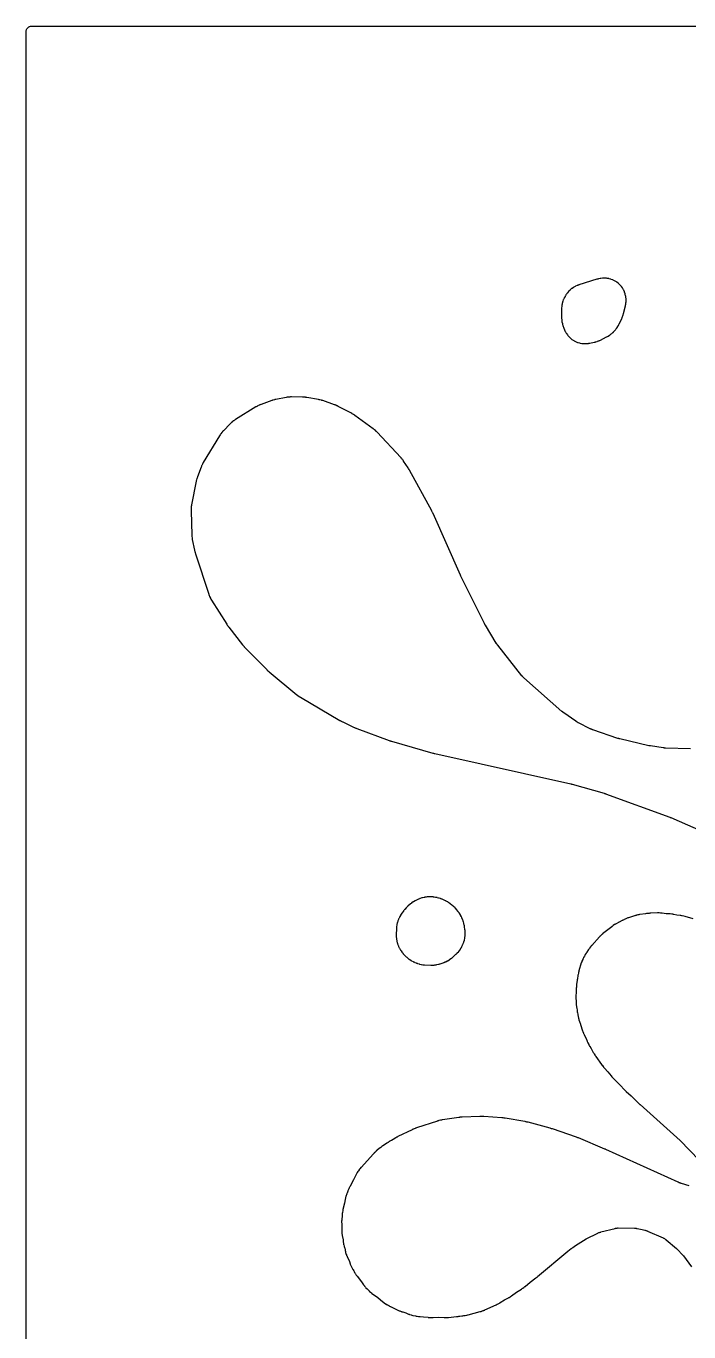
# Model space of a CAD drawing. Header units: millimetres. Extents: x 0 to 300, y 0 to 300.
# Drawn here: x -0.1 to 75, y 152.1 to 300.1 of the extents above; entities that cross this region are included whole.
import ezdxf

# ---------------------------------------------------------------- set-up
doc = ezdxf.new("R2010")
doc.units = ezdxf.units.MM
doc.layers.add('CUT', color=7, linetype='CONTINUOUS')

msp = doc.modelspace()

# ---------------------------------------------------------------- linework, layer by layer
at = {"layer": 'CUT'}
for points in [[(-0.0625, 1.4375), (-0.0625, 298.5625), (-0.0625, 299.4478), (-0.0589, 299.5212), (-0.0503, 299.5794), (-0.036, 299.6365), (-0.0162, 299.6918), (0.009, 299.745), (0.0392, 299.7954), (0.0743, 299.8427), (0.1137, 299.8863), (0.1573, 299.9257), (0.2046, 299.9608), (0.255, 299.991), (0.3082, 300.0162), (0.3635, 300.036), (0.4206, 300.0503), (0.4788, 300.0589), (0.5522, 300.0625), (1.4375, 300.0625), (2.5582, 300.0625), (140.0684, 300.0625), (193.3882, 300.0625)], [(75.1723, 218.1796), (72.3269, 218.2529), (72.313, 218.2534), (72.2807, 218.2547), (72.2669, 218.2554), (72.2502, 218.2564), (72.2365, 218.2572), (72.2044, 218.2595), (72.1907, 218.2606), (72.1797, 218.2616), (72.1659, 218.2629), (72.1339, 218.2662), (72.1202, 218.2677), (72.1035, 218.2697), (72.0898, 218.2714), (72.0579, 218.2757), (72.0442, 218.2776), (70.623, 218.4902), (70.614, 218.4916), (70.5933, 218.4949), (70.5844, 218.4964), (70.5735, 218.4983), (70.5646, 218.4998), (70.5439, 218.5036), (70.5351, 218.5052), (70.5279, 218.5066), (70.5191, 218.5083), (70.4985, 218.5124), (70.4896, 218.5143), (70.4789, 218.5165), (70.4701, 218.5185), (70.4495, 218.523), (70.4407, 218.525), (67.1633, 219.2877), (67.1526, 219.2902), (67.1275, 219.2964), (67.1168, 219.2991), (67.1037, 219.3025), (67.093, 219.3053), (67.0681, 219.3121), (67.0575, 219.3151), (67.0489, 219.3175), (67.0383, 219.3206), (67.0136, 219.328), (67.003, 219.3312), (66.9901, 219.3352), (66.9795, 219.3386), (66.955, 219.3466), (66.9445, 219.3501), (64.1056, 220.3128), (64.0903, 220.3181), (64.0548, 220.3309), (64.0396, 220.3365), (64.0211, 220.3435), (64.006, 220.3494), (63.971, 220.3635), (63.956, 220.3696), (63.9441, 220.3746), (63.9292, 220.3811), (63.8947, 220.3964), (63.8799, 220.403), (63.8621, 220.4114), (63.8474, 220.4183), (63.8135, 220.4348), (63.799, 220.442), (62.4588, 221.1242), (62.4449, 221.1315), (62.4124, 221.1487), (62.3986, 221.1562), (62.3818, 221.1655), (62.3681, 221.1733), (62.3363, 221.1916), (62.3227, 221.1996), (62.3119, 221.2061), (62.2985, 221.2143), (62.2674, 221.2338), (62.2541, 221.2422), (62.238, 221.2527), (62.2249, 221.2614), (62.1944, 221.2819), (62.1815, 221.2908), (60.8033, 222.2556), (60.7931, 222.2629), (60.7694, 222.28), (60.7593, 222.2873), (60.747, 222.2964), (60.737, 222.304), (60.7139, 222.3217), (60.704, 222.3294), (60.6961, 222.3356), (60.6863, 222.3434), (60.6636, 222.3617), (60.6539, 222.3697), (60.6422, 222.3795), (60.6326, 222.3875), (60.6104, 222.4065), (60.601, 222.4147), (56.2867, 226.214), (56.2791, 226.2207), (56.2723, 226.2268), (56.2437, 226.2538), (56.1933, 226.3033), (56.1724, 226.3246), (56.1532, 226.3456), (56.109, 226.3955), (56.0835, 226.4255), (56.0753, 226.4357), (56.0682, 226.4446), (53.3264, 229.9182), (53.3181, 229.9289), (53.2989, 229.954), (53.2907, 229.9648), (53.2809, 229.9781), (53.2729, 229.9891), (53.2544, 230.0147), (53.2466, 230.0258), (53.2404, 230.0347), (53.2327, 230.0459), (53.215, 230.0722), (53.2075, 230.0835), (53.1985, 230.0973), (53.1912, 230.1087), (53.1743, 230.1355), (53.1672, 230.147), (51.9272, 232.1799), (51.9221, 232.1884), (51.9103, 232.2082), (51.9053, 232.2168), (51.8992, 232.2272), (51.8943, 232.2358), (51.8829, 232.2559), (51.8781, 232.2645), (51.8742, 232.2715), (51.8695, 232.2802), (51.8586, 232.3005), (51.8539, 232.3093), (51.8483, 232.32), (51.8438, 232.3288), (51.8333, 232.3494), (51.8289, 232.3582), (49.1589, 237.7506), (49.1532, 237.7623), (49.1473, 237.7744), (49.1454, 237.7785), (49.1407, 237.7883), (49.1389, 237.7921), (49.1349, 237.8006), (49.1304, 237.8103), (49.1286, 237.814), (49.125, 237.822), (49.1198, 237.8336), (49.1175, 237.8386), (46.0059, 244.8453), (46.0008, 244.8565), (45.9667, 244.9291), (45.9614, 244.9402), (45.9167, 245.0306), (45.9112, 245.0416), (45.8741, 245.1127), (45.8683, 245.1236), (43.3475, 249.7355), (43.341, 249.7471), (43.298, 249.8219), (43.2912, 249.8333), (43.2351, 249.926), (43.2281, 249.9373), (43.1817, 250.0101), (43.1745, 250.0213), (42.6658, 250.783), (42.6589, 250.7931), (42.6133, 250.8584), (42.6062, 250.8684), (42.578, 250.9071), (42.5632, 250.9266), (42.4643, 251.0513), (42.4487, 251.0702), (42.4174, 251.1065), (42.4093, 251.1157), (42.3561, 251.1749), (42.3478, 251.184), (39.6667, 254.0497), (39.6568, 254.0601), (39.5914, 254.1267), (39.5813, 254.1368), (39.5411, 254.1758), (39.52, 254.1953), (39.3802, 254.3187), (39.3582, 254.3372), (39.3145, 254.3722), (39.3032, 254.381), (39.229, 254.4376), (39.2175, 254.4461), (37.1387, 255.9533), (37.1211, 255.9655), (37.0054, 256.0433), (36.9874, 256.0549), (36.8389, 256.1472), (36.8204, 256.1582), (36.6995, 256.2274), (36.6807, 256.2378), (35.2818, 256.9737), (35.2724, 256.9785), (35.2064, 257.0118), (35.1965, 257.0167), (35.1527, 257.0377), (35.1315, 257.0474), (34.9978, 257.1054), (34.977, 257.114), (34.9407, 257.1281), (34.9308, 257.1319), (34.8622, 257.1573), (34.851, 257.1613), (33.5205, 257.6236), (33.509, 257.6274), (33.434, 257.6518), (33.4224, 257.6554), (33.377, 257.6692), (33.3536, 257.6757), (33.2009, 257.7153), (33.1773, 257.7209), (33.131, 257.7309), (33.1191, 257.7334), (33.0416, 257.7485), (33.0297, 257.7507), (31.7177, 257.9793), (31.7058, 257.9812), (31.6282, 257.9931), (31.6163, 257.9948), (31.5695, 258.0011), (31.5456, 258.0038), (31.3894, 258.0182), (31.3653, 258.0199), (31.3182, 258.0223), (31.3062, 258.0229), (31.2278, 258.0253), (31.2157, 258.0256), (29.9979, 258.0397), (29.9826, 258.0397), (29.8833, 258.0383), (29.868, 258.0379), (29.8083, 258.0356), (29.7778, 258.0336), (29.58, 258.0157), (29.5496, 258.0121), (29.4905, 258.0037), (29.4754, 258.0014), (29.3774, 257.9849), (29.3624, 257.9822), (28.2094, 257.7577), (28.1986, 257.7555), (28.1232, 257.7393), (28.1119, 257.7368), (28.0627, 257.7253), (28.0391, 257.7193), (27.8927, 257.6787), (27.8703, 257.672), (27.8315, 257.6596), (27.8211, 257.6562), (27.7489, 257.6316), (27.7372, 257.6275), (26.5348, 257.1906), (26.5203, 257.1851), (26.4265, 257.1483), (26.4122, 257.1424), (26.3564, 257.1188), (26.3282, 257.106), (26.147, 257.018), (26.1195, 257.0038), (26.0664, 256.9746), (26.053, 256.9669), (25.966, 256.916), (25.9527, 256.908), (23.633, 255.4686), (23.618, 255.4589), (23.5215, 255.3951), (23.5068, 255.385), (23.4501, 255.345), (23.4217, 255.3236), (23.241, 255.1793), (23.2139, 255.1563), (23.1623, 255.1098), (23.1493, 255.0977), (23.0657, 255.0178), (23.053, 255.0053), (22.2719, 254.2126), (22.2597, 254.1999), (22.1819, 254.1162), (22.1701, 254.1031), (22.1249, 254.0515), (22.1025, 254.0244), (21.9624, 253.8441), (21.9416, 253.8157), (21.9028, 253.7592), (21.893, 253.7446), (21.8311, 253.6485), (21.8217, 253.6336), (19.9967, 250.6136), (19.9895, 250.6013), (19.9432, 250.5204), (19.9363, 250.5079), (19.9097, 250.4587), (19.8966, 250.4332), (19.816, 250.2654), (19.8042, 250.2393), (19.7824, 250.1878), (19.777, 250.1745), (19.7427, 250.0879), (19.7376, 250.0745), (19.3328, 248.9743), (19.3292, 248.964), (19.3041, 248.8918), (19.3005, 248.881), (19.2849, 248.8334), (19.2779, 248.8103), (19.237, 248.6655), (19.2311, 248.643), (19.2217, 248.6038), (19.2192, 248.5932), (19.2029, 248.5194), (19.2004, 248.5074), (18.6637, 245.828), (18.6605, 245.8112), (18.6418, 245.7017), (18.6392, 245.6848), (18.6299, 245.6188), (18.626, 245.5848), (18.6075, 245.3636), (18.6056, 245.3295), (18.6038, 245.2628), (18.6036, 245.2457), (18.6038, 245.1346), (18.6041, 245.1176), (18.6855, 242.4301), (18.686, 242.4169), (18.6905, 242.3311), (18.6913, 242.3179), (18.6952, 242.2664), (18.6977, 242.2401), (18.718, 242.0695), (18.7217, 242.0433), (18.7301, 241.9924), (18.7323, 241.9793), (18.7481, 241.8949), (18.7507, 241.8819), (19.0032, 240.6768), (19.0068, 240.6607), (19.0316, 240.5566), (19.0357, 240.5406), (19.0704, 240.4108), (19.0749, 240.395), (19.1054, 240.2924), (19.1103, 240.2766), (20.6126, 235.6874), (20.6185, 235.6701), (20.6589, 235.5584), (20.6654, 235.5413), (20.6917, 235.475), (20.7062, 235.4415), (20.8069, 235.2264), (20.8235, 235.1938), (20.8576, 235.1312), (20.8666, 235.1153), (20.9266, 235.0128), (20.9361, 234.9971), (22.6429, 232.2758), (22.6518, 232.2621), (22.7106, 232.1737), (22.7199, 232.1602), (22.7967, 232.0514), (22.8063, 232.0382), (22.8698, 231.9531), (22.8798, 231.9402), (24.4465, 229.9588), (24.4567, 229.9464), (24.5235, 229.8664), (24.5339, 229.8542), (24.6205, 229.756), (24.6312, 229.7442), (24.7022, 229.6678), (24.7133, 229.6562), (27.1835, 227.1392), (27.1943, 227.1285), (27.2654, 227.0597), (27.2764, 227.0493), (27.3677, 226.9652), (27.379, 226.9551), (27.4535, 226.89), (27.465, 226.8801), (30.5696, 224.3002), (30.579, 224.2926), (30.6406, 224.2434), (30.6502, 224.236), (30.6878, 224.2072), (30.7074, 224.1928), (30.8363, 224.1022), (30.8565, 224.0887), (30.8963, 224.063), (30.9066, 224.0566), (30.9737, 224.0152), (30.9841, 224.009), (35.4623, 221.3752), (35.4746, 221.3682), (35.5551, 221.3233), (35.5676, 221.3166), (35.67, 221.2627), (35.6826, 221.2563), (35.7651, 221.2153), (35.7779, 221.2091), (37.0873, 220.5973), (37.0984, 220.5923), (37.1709, 220.5602), (37.1821, 220.5553), (37.274, 220.5169), (37.2853, 220.5123), (37.3591, 220.4832), (37.3704, 220.4788), (41.0351, 219.1171), (41.045, 219.1135), (41.1148, 219.089), (41.1256, 219.0853), (41.213, 219.0564), (41.2237, 219.053), (41.2932, 219.0315), (41.3047, 219.028), (45.9711, 217.6835), (45.9796, 217.6811), (46.0383, 217.6651), (46.0474, 217.6627), (46.121, 217.6439), (46.1299, 217.6417), (46.1883, 217.6277), (46.1979, 217.6255), (61.6087, 214.2034), (61.6138, 214.2023), (61.6259, 214.1995), (61.631, 214.1983), (61.6435, 214.1954), (61.6498, 214.1939), (61.6644, 214.1904), (61.6707, 214.1888), (61.6758, 214.1876), (61.6821, 214.186), (61.697, 214.1821), (61.7025, 214.1807), (61.7142, 214.1776), (61.7311, 214.1729), (61.7385, 214.1708), (65.3823, 213.1377), (65.389, 213.1358), (65.4045, 213.1313), (65.4111, 213.1293), (65.4271, 213.1245), (65.4352, 213.122), (65.4539, 213.1162), (65.462, 213.1137), (65.4685, 213.1116), (65.4767, 213.1089), (65.4957, 213.1026), (65.5038, 213.0999), (65.5076, 213.0986), (65.5171, 213.0953), (65.5393, 213.0874), (65.5488, 213.084), (72.8002, 210.4217), (72.8053, 210.4198), (72.8174, 210.4153), (72.8225, 210.4133), (72.8349, 210.4086), (72.8412, 210.4062), (72.8558, 210.4005), (72.862, 210.3981), (72.8671, 210.3961), (72.8734, 210.3935), (72.8882, 210.3875), (72.8937, 210.3852), (72.9053, 210.3804), (72.922, 210.3732), (72.9294, 210.37), (77.2894, 208.4648)], [(75.4533, 198.922), (74.5586, 199.1685), (74.5378, 199.1738), (74.403, 199.2058), (74.3821, 199.2104), (74.2116, 199.2445), (74.1906, 199.2483), (74.0538, 199.2707), (74.0326, 199.2738), (74.0183, 199.2756), (74.0058, 199.2775), (73.9912, 199.2796), (73.6069, 199.3291), (73.2626, 199.4063), (73.2478, 199.4094), (73.1512, 199.4285), (73.1362, 199.4313), (73.0779, 199.4413), (73.0479, 199.4457), (72.8524, 199.4691), (72.8222, 199.472), (72.7632, 199.4761), (72.748, 199.4769), (72.6496, 199.4812), (72.6345, 199.4817), (72.3874, 199.4862), (71.9353, 199.5445), (71.9229, 199.546), (71.8426, 199.5546), (71.8302, 199.5558), (71.7818, 199.5601), (71.757, 199.5617), (71.5956, 199.569), (71.5707, 199.5696), (71.5221, 199.5698), (71.5097, 199.5697), (71.4289, 199.5684), (71.4165, 199.568), (70.6562, 199.5394), (70.6422, 199.5387), (70.5512, 199.5331), (70.5372, 199.5321), (70.4826, 199.5275), (70.4547, 199.5245), (70.3854, 199.5153), (70.2416, 199.5058), (70.2163, 199.5036), (70.167, 199.4982), (70.1543, 199.4967), (70.0724, 199.486), (70.0599, 199.4842), (69.4029, 199.3842), (69.3879, 199.3818), (69.2904, 199.3644), (69.2754, 199.3615), (69.2172, 199.3496), (69.1875, 199.3427), (69.0885, 199.3172), (69.0421, 199.3079), (69.0111, 199.3008), (68.951, 199.2853), (68.9356, 199.2812), (68.8362, 199.2528), (68.821, 199.2483), (68.2433, 199.0668), (68.2311, 199.0629), (68.1526, 199.0364), (68.1405, 199.0322), (68.0936, 199.0152), (68.0698, 199.006), (67.9165, 198.9431), (67.8931, 198.9329), (67.8478, 198.912), (67.8363, 198.9066), (67.7617, 198.8703), (67.7503, 198.8646), (67.6592, 198.8178), (67.6587, 198.8176), (67.5906, 198.7826), (67.5141, 198.7523), (67.5015, 198.7471), (67.4523, 198.7263), (67.4274, 198.7151), (67.2693, 198.6397), (67.2211, 198.6139), (67.0705, 198.5244), (67.0473, 198.5099), (67.0034, 198.481), (66.754, 198.3529), (66.7407, 198.3459), (66.6553, 198.2993), (66.6423, 198.292), (66.5916, 198.2627), (66.5661, 198.247), (66.4028, 198.1414), (66.3781, 198.1245), (66.3306, 198.0903), (66.3186, 198.0814), (66.2411, 198.0226), (66.2292, 198.0134), (65.2021, 197.1928), (65.1928, 197.1852), (65.1327, 197.1352), (65.1236, 197.1274), (65.088, 197.0966), (65.0702, 197.0805), (64.9563, 196.9735), (64.9391, 196.9567), (64.9062, 196.9232), (64.8978, 196.9145), (64.8442, 196.8577), (64.836, 196.8488), (63.968, 195.8912), (63.9646, 195.8874), (63.9553, 195.8769), (63.8956, 195.808), (63.8866, 195.7972), (63.8517, 195.755), (63.8344, 195.7329), (63.7251, 195.587), (63.7088, 195.5642), (63.6781, 195.5189), (63.6703, 195.5072), (63.6209, 195.4305), (63.6135, 195.4187), (63.4309, 195.1204), (63.3998, 195.0808), (63.3912, 195.0696), (63.3582, 195.0254), (63.3419, 195.0024), (63.2392, 194.8505), (63.2239, 194.8268), (63.1953, 194.7797), (63.1881, 194.7676), (63.1422, 194.6882), (63.1353, 194.6759), (63.0472, 194.5149), (63.0399, 194.5011), (62.9932, 194.4101), (62.9862, 194.396), (62.9596, 194.3407), (62.9467, 194.312), (62.868, 194.1235), (62.8567, 194.0942), (62.836, 194.0364), (62.8309, 194.0215), (62.799, 193.9244), (62.7943, 193.9094), (62.5221, 192.9995), (62.5181, 192.9855), (62.4932, 192.8944), (62.4896, 192.8804), (62.4886, 192.8765), (62.4782, 192.8389), (62.475, 192.8271), (62.4632, 192.781), (62.4576, 192.7573), (62.4246, 192.6026), (62.42, 192.5786), (62.412, 192.5317), (62.4101, 192.5197), (62.3983, 192.4414), (62.3966, 192.4294), (62.3594, 192.1424), (62.3502, 192.1063), (62.3468, 192.0923), (62.326, 192.0017), (62.323, 191.9877), (62.3118, 191.933), (62.3068, 191.9048), (62.2783, 191.7211), (62.2746, 191.6928), (62.2687, 191.6372), (62.2673, 191.6229), (62.2597, 191.5303), (62.2587, 191.516), (62.2429, 191.2444), (62.2291, 191.1383), (62.2267, 191.117), (62.2137, 190.9781), (62.2121, 190.9567), (62.2021, 190.7821), (62.2012, 190.7607), (62.1982, 190.6213), (62.1981, 190.5998), (62.1995, 190.5016), (62.1836, 190.229), (62.183, 190.217), (62.18, 190.1389), (62.1797, 190.1269), (62.1788, 190.0799), (62.1788, 190.0558), (62.1823, 189.8995), (62.1833, 189.8755), (62.1862, 189.8286), (62.187, 189.8166), (62.1935, 189.7387), (62.1946, 189.7267), (62.1989, 189.6843), (62.1995, 189.6765), (62.2008, 189.6616), (62.2129, 189.5439), (62.2159, 189.3304), (62.2163, 189.3176), (62.2192, 189.2342), (62.2198, 189.2214), (62.2227, 189.1713), (62.2247, 189.1457), (62.2412, 188.9798), (62.2443, 188.9544), (62.2515, 188.9047), (62.2534, 188.892), (62.267, 188.8097), (62.2692, 188.7971), (62.3144, 188.5561), (62.325, 188.4531), (62.3265, 188.4395), (62.3376, 188.3514), (62.3395, 188.3378), (62.3473, 188.285), (62.352, 188.2581), (62.3861, 188.0838), (62.392, 188.0571), (62.4046, 188.0052), (62.408, 187.9919), (62.431, 187.9061), (62.4347, 187.8929), (62.4455, 187.856), (62.4849, 187.6455), (62.4877, 187.6315), (62.5071, 187.5402), (62.5103, 187.5262), (62.5232, 187.4717), (62.5305, 187.4439), (62.5822, 187.2647), (62.5908, 187.2373), (62.6089, 187.1843), (62.6137, 187.1707), (62.6459, 187.0832), (62.651, 187.0698), (62.7452, 186.8316), (62.8908, 186.3341), (62.895, 186.3201), (62.896, 186.3171), (62.8978, 186.3113), (62.9261, 186.2224), (62.9306, 186.2088), (62.9489, 186.1558), (62.9589, 186.129), (63.0282, 185.9558), (63.0395, 185.9294), (63.0627, 185.8785), (63.0688, 185.8655), (63.1096, 185.7816), (63.116, 185.7687), (63.3283, 185.3571), (63.4555, 185.0354), (63.4612, 185.0215), (63.4994, 184.9316), (63.5054, 184.9178), (63.5297, 184.8644), (63.5428, 184.8373), (63.6325, 184.6638), (63.6469, 184.6374), (63.6764, 184.5867), (63.6842, 184.5738), (63.7354, 184.4906), (63.7434, 184.4779), (63.9269, 184.196), (64.146, 183.7712), (64.1527, 183.7586), (64.197, 183.6773), (64.204, 183.6649), (64.2319, 183.6167), (64.2467, 183.5923), (64.3468, 183.4366), (64.3628, 183.413), (64.3864, 183.3797), (64.4363, 183.3043), (64.4482, 183.2869), (65.0802, 182.4003), (65.0914, 182.3852), (65.1654, 182.288), (65.177, 182.2732), (65.2736, 182.1542), (65.2857, 182.1397), (65.3037, 182.119), (65.3131, 182.1074), (65.345, 182.0698), (65.3532, 182.0603), (65.4075, 181.9989), (65.416, 181.9895), (65.8106, 181.5619), (66.1604, 181.1167), (66.1725, 181.1018), (66.2526, 181.0063), (66.2652, 180.9918), (66.3695, 180.8753), (66.3825, 180.8612), (66.4685, 180.7711), (66.482, 180.7574), (67.2436, 180.0087), (67.6408, 179.5782), (67.6501, 179.5684), (67.7108, 179.5054), (67.7203, 179.4959), (67.7984, 179.4185), (67.808, 179.4092), (67.8716, 179.349), (67.8814, 179.3398), (68.4212, 178.8511), (69.3144, 177.973), (69.3191, 177.9685), (69.3513, 177.9375), (69.3564, 177.9327), (69.3971, 177.8944), (69.402, 177.8898), (69.4345, 177.8599), (69.4399, 177.8551), (73.9821, 173.7802), (76.1213, 171.5679)], [(74.9852, 168.6533), (74.1277, 168.9105), (74.1132, 168.9149), (74.0795, 168.9257), (74.0651, 168.9304), (74.0475, 168.9363), (74.0332, 168.9413), (73.9999, 168.9531), (73.9856, 168.9583), (73.9743, 168.9626), (73.971, 168.9638), (73.9528, 168.9709), (73.9521, 168.9712), (73.9392, 168.9763), (73.923, 168.9829), (73.9098, 168.9884), (73.879, 169.0015), (73.8659, 169.0072), (73.7611, 169.0538), (65.5641, 172.7747), (65.5605, 172.7763), (65.5351, 172.7877), (65.5312, 172.7894), (65.4994, 172.8033), (65.4955, 172.805), (65.4703, 172.8158), (65.4662, 172.8176), (62.4765, 174.0738), (62.4677, 174.0774), (62.4061, 174.1022), (62.3965, 174.1059), (62.3192, 174.1354), (62.3098, 174.1389), (62.2483, 174.1612), (62.2382, 174.1648), (59.5169, 175.0976), (59.5079, 175.1006), (59.445, 175.1211), (59.4352, 175.1242), (59.3564, 175.1483), (59.3468, 175.1512), (59.2842, 175.1692), (59.2739, 175.1721), (56.7581, 175.8491), (56.7446, 175.8526), (56.6568, 175.874), (56.6432, 175.8772), (56.5323, 175.9016), (56.5187, 175.9044), (56.4299, 175.9218), (56.4162, 175.9243), (54.164, 176.311), (54.15, 176.3133), (54.0591, 176.3267), (54.0451, 176.3286), (53.9306, 176.3427), (53.9165, 176.3443), (53.8251, 176.3534), (53.811, 176.3547), (53.8099, 176.3547), (51.7476, 176.5113), (51.7299, 176.5124), (51.6143, 176.5177), (51.5966, 176.5183), (51.4514, 176.5207), (51.4336, 176.5207), (51.318, 176.5192), (51.3002, 176.5187), (49.3068, 176.4331), (49.305, 176.4331), (49.2893, 176.4322), (49.1876, 176.4251), (49.1719, 176.4239), (49.0445, 176.4117), (49.0289, 176.41), (48.9277, 176.3976), (48.9121, 176.3955), (47.0666, 176.1213), (47.0541, 176.1194), (46.9733, 176.1056), (46.9609, 176.1034), (46.9125, 176.0941), (46.8934, 176.09), (46.8737, 176.0862), (46.8491, 176.0809), (46.6898, 176.0432), (46.6654, 176.0369), (46.618, 176.0236), (46.606, 176.02), (46.5276, 175.9962), (46.5156, 175.9924), (44.1324, 175.2122), (44.1209, 175.2083), (44.0469, 175.1825), (44.0356, 175.1784), (43.9914, 175.1619), (43.9689, 175.153), (43.863, 175.1086), (43.7904, 175.0792), (43.7714, 175.0712), (43.6487, 175.0165), (43.6299, 175.0077), (42.0358, 174.2307), (42.0211, 174.2233), (41.9259, 174.1736), (41.9113, 174.1657), (41.7936, 174.1001), (41.7793, 174.0918), (41.6869, 174.0369), (41.6728, 174.0283), (41.3048, 173.7957), (41.1967, 173.7397), (41.1869, 173.7345), (41.1186, 173.6976), (41.1085, 173.692), (41.0643, 173.667), (41.0432, 173.6545), (40.9134, 173.5739), (40.8936, 173.5611), (40.8598, 173.5381), (40.8507, 173.5318), (40.788, 173.4877), (40.7779, 173.4804), (40.6054, 173.3535), (40.3258, 173.1767), (40.3105, 173.1667), (40.2123, 173.1004), (40.1974, 173.09), (40.0768, 173.0031), (40.0622, 172.9922), (39.9682, 172.92), (39.9539, 172.9087), (39.6563, 172.6654), (39.6467, 172.6574), (39.5848, 172.6046), (39.5754, 172.5964), (39.5389, 172.5639), (39.5205, 172.5469), (39.4037, 172.4339), (39.386, 172.4161), (39.384, 172.414), (39.3452, 172.3751), (39.3346, 172.3643), (39.2669, 172.2929), (39.2566, 172.2818), (37.8571, 170.732), (37.8453, 170.7185), (37.7695, 170.6293), (37.7581, 170.6154), (37.7142, 170.5606), (37.6926, 170.5318), (37.5578, 170.3408), (37.5379, 170.3108), (37.5045, 170.2568), (37.4209, 170.1416), (37.3909, 170.0961), (37.3016, 169.9461), (37.2882, 169.9223), (37.2631, 169.8754), (37.2568, 169.8633), (37.2168, 169.7844), (37.2107, 169.7722), (36.9985, 169.3286), (36.5669, 168.5279), (36.5589, 168.5124), (36.5081, 168.4114), (36.5006, 168.3958), (36.4719, 168.3343), (36.4581, 168.3024), (36.3746, 168.0925), (36.3627, 168.0598), (36.3414, 167.9954), (36.3361, 167.9788), (36.3083, 167.8859), (36.3019, 167.8726), (36.2961, 167.8602), (36.2597, 167.7795), (36.2543, 167.767), (36.2335, 167.718), (36.2235, 167.6927), (36.1627, 167.529), (36.1461, 167.4772), (36.1004, 167.3086), (36.0939, 167.2822), (36.0823, 167.2302), (36.0795, 167.2169), (36.0622, 167.1301), (36.0597, 167.1167), (35.9821, 166.6747), (35.8289, 166.1044), (35.8246, 166.0876), (35.7985, 165.978), (35.7948, 165.961), (35.781, 165.8948), (35.775, 165.8607), (35.742, 165.638), (35.7379, 165.6035), (35.7319, 165.5362), (35.7306, 165.5189), (35.7238, 165.4064), (35.723, 165.3891), (35.7158, 165.1583), (35.7015, 165.0768), (35.6994, 165.064), (35.6866, 164.9809), (35.6848, 164.9681), (35.6782, 164.918), (35.6754, 164.8922), (35.6609, 164.727), (35.6586, 164.6753), (35.6584, 164.5094), (35.6589, 164.4835), (35.661, 164.433), (35.6617, 164.4201), (35.667, 164.3362), (35.668, 164.3233), (35.6838, 164.1373), (35.6704, 163.7084), (35.6701, 163.6917), (35.6697, 163.5827), (35.6699, 163.5659), (35.6715, 163.5005), (35.6733, 163.4671), (35.6908, 163.25), (35.6944, 163.2166), (35.7033, 163.1518), (35.7058, 163.1353), (35.7237, 163.0277), (35.7266, 163.0112), (35.821, 162.5263), (35.8357, 162.3548), (35.8369, 162.3422), (35.8456, 162.2605), (35.847, 162.248), (35.8533, 162.199), (35.857, 162.174), (35.8843, 162.0143), (35.8949, 161.9649), (35.9355, 161.808), (35.9424, 161.7837), (35.9568, 161.7365), (35.9606, 161.7244), (35.9862, 161.6463), (35.9902, 161.6344), (36.0003, 161.6058), (36.0492, 161.3546), (36.0528, 161.3371), (36.0784, 161.2239), (36.0826, 161.2065), (36.0999, 161.1391), (36.1099, 161.1048), (36.181, 160.8839), (36.1929, 160.8502), (36.2182, 160.7853), (36.2249, 160.7688), (36.2702, 160.6619), (36.2774, 160.6455), (36.533, 160.0889), (36.6363, 159.7947), (36.6409, 159.7821), (36.6718, 159.7001), (36.6767, 159.6876), (36.6963, 159.6387), (36.7069, 159.614), (36.7785, 159.4569), (36.803, 159.4089), (36.8884, 159.2588), (36.9023, 159.2357), (36.9303, 159.1912), (36.9376, 159.1799), (36.9793, 159.1169), (37.0253, 159.0169), (37.0305, 159.0057), (37.0656, 158.9333), (37.0711, 158.9222), (37.0931, 158.8791), (37.1048, 158.8573), (37.1827, 158.719), (37.2088, 158.6769), (37.2978, 158.5455), (37.3121, 158.5253), (37.3409, 158.4864), (37.3483, 158.4765), (37.3975, 158.4128), (37.4052, 158.4031), (37.9105, 157.7757), (38.1424, 157.4419), (38.1504, 157.4308), (38.2029, 157.3587), (38.2112, 157.3477), (38.2437, 157.3051), (38.2609, 157.2836), (38.3741, 157.1489), (38.4113, 157.1085), (38.5364, 156.9846), (38.5563, 156.9658), (38.5887, 156.9365), (38.5909, 156.9339), (38.5989, 156.9245), (38.6309, 156.8881), (38.6476, 156.8698), (38.7571, 156.7547), (38.7927, 156.7202), (38.9114, 156.6146), (38.9303, 156.5985), (38.9677, 156.5678), (38.9774, 156.56), (39.0408, 156.5103), (39.0506, 156.5028), (39.7388, 155.9851), (40.3104, 155.5144), (40.3212, 155.5056), (40.3922, 155.4498), (40.4033, 155.4414), (40.4467, 155.4088), (40.4694, 155.3927), (40.6168, 155.2926), (40.6642, 155.2635), (40.8203, 155.1775), (40.8449, 155.1647), (40.8506, 155.1619), (40.9939, 155.0747), (41.0194, 155.06), (41.0699, 155.0326), (41.0829, 155.0257), (41.1681, 154.9821), (41.1813, 154.9756), (42.0882, 154.5391), (42.0994, 154.5338), (42.1729, 154.5003), (42.1842, 154.4953), (42.2288, 154.4761), (42.2518, 154.4667), (42.4026, 154.409), (42.4259, 154.4006), (42.4719, 154.3851), (42.4838, 154.3813), (42.5608, 154.3571), (42.5727, 154.3535), (42.9347, 154.2483), (43.1404, 154.1586), (43.1538, 154.153), (43.2413, 154.1174), (43.2548, 154.112), (43.3079, 154.0919), (43.3353, 154.0822), (43.515, 154.0239), (43.5428, 154.0156), (43.5976, 154.0007), (43.6117, 153.9971), (43.7034, 153.9745), (43.7176, 153.9712), (44.0091, 153.9069), (44.0219, 153.9042), (44.1057, 153.8876), (44.1186, 153.8852), (44.1692, 153.8763), (44.1952, 153.8724), (44.3646, 153.8503), (44.3907, 153.8475), (44.4419, 153.8431), (44.455, 153.8421), (44.5402, 153.8367), (44.5533, 153.836), (44.9218, 153.8206), (45.4587, 153.7494), (45.4721, 153.7477), (45.5587, 153.7382), (45.572, 153.7369), (45.6242, 153.7324), (45.651, 153.7306), (45.8251, 153.7233), (45.8519, 153.7227), (45.9043, 153.7228), (45.9177, 153.723), (46.0048, 153.7252), (46.0182, 153.7257), (46.5684, 153.7516), (47.2523, 153.7229), (47.2643, 153.7226), (47.3426, 153.7209), (47.3547, 153.7207), (47.4018, 153.7206), (47.4259, 153.7211), (47.5823, 153.7271), (47.6064, 153.7285), (47.6533, 153.7322), (47.6653, 153.7333), (47.7433, 153.741), (47.7552, 153.7423), (48.658, 153.8501), (48.819, 153.8576), (48.8348, 153.8586), (48.9374, 153.8662), (48.9532, 153.8675), (49.0146, 153.8737), (49.046, 153.8777), (49.2493, 153.9089), (49.2804, 153.9146), (49.3409, 153.9272), (49.3564, 153.9306), (49.3806, 153.9363), (49.4741, 153.9475), (49.4943, 153.9502), (49.6249, 153.9703), (49.645, 153.9738), (49.8079, 154.0045), (49.8278, 154.0087), (49.9568, 154.0376), (49.9766, 154.0423), (51.3596, 154.402), (51.372, 154.4054), (51.4526, 154.4282), (51.465, 154.4318), (51.5131, 154.4466), (51.5376, 154.4547), (51.6955, 154.5106), (51.7196, 154.5197), (51.7663, 154.5385), (51.7782, 154.5435), (51.8552, 154.5765), (51.867, 154.5817), (53.1387, 155.1592), (53.158, 155.1684), (53.2821, 155.2302), (53.3011, 155.24), (53.454, 155.323), (53.4725, 155.3335), (53.592, 155.404), (53.6102, 155.4152), (54.0814, 155.7163), (54.4605, 155.9106), (54.4713, 155.9163), (54.5408, 155.9538), (54.5515, 155.9596), (54.5929, 155.983), (54.6138, 155.9954), (54.7481, 156.0786), (54.7685, 156.0919), (54.8079, 156.1185), (54.8179, 156.1255), (54.8824, 156.1711), (54.8923, 156.1782), (55.4579, 156.5958), (56.0252, 156.9582), (56.0415, 156.969), (56.1461, 157.0408), (56.162, 157.0521), (56.2903, 157.1463), (56.3059, 157.1582), (56.4056, 157.2366), (56.4208, 157.2489), (56.9865, 157.7242), (57.6496, 158.2137), (57.6569, 158.2192), (57.7075, 158.2577), (57.7153, 158.2637), (57.7775, 158.3128), (57.785, 158.3188), (57.8336, 158.3583), (57.8415, 158.3649), (61.2516, 161.2408), (61.6539, 161.5369), (61.7785, 161.6286), (61.8455, 161.6779), (62.148, 161.9005), (63.348, 162.6498), (64.6514, 163.2928), (64.662, 163.298), (64.6717, 163.3026), (64.7136, 163.3213), (64.7898, 163.353), (64.8222, 163.3657), (64.8535, 163.3765), (64.9276, 163.4005), (64.9717, 163.4136), (64.9865, 163.4175), (64.9994, 163.4209), (66.6242, 163.8312), (66.6336, 163.8336), (66.64, 163.8351), (66.6813, 163.844), (66.7416, 163.8556), (66.7891, 163.8629), (66.8042, 163.8646), (66.8678, 163.8696), (66.9171, 163.8717), (66.9559, 163.8725), (66.9679, 163.8725), (66.9789, 163.8724), (68.8036, 163.8495), (68.8149, 163.8493), (68.8251, 163.8491), (68.8688, 163.8469), (68.9473, 163.8411), (68.9804, 163.838), (69.0118, 163.8338), (69.0419, 163.8293), (69.0726, 163.824), (69.0865, 163.8212), (69.0986, 163.8187), (69.6796, 163.6957), (69.9664, 163.6335), (69.9774, 163.631), (69.9874, 163.6287), (70.03, 163.6178), (70.106, 163.5963), (70.1227, 163.5913), (70.1486, 163.5824), (70.22, 163.5563), (70.2619, 163.5398), (70.2757, 163.5339), (70.2876, 163.5288), (72.0443, 162.7552), (72.0826, 162.7367), (72.1387, 162.7078), (72.2002, 162.6731), (72.2407, 162.6481), (72.2949, 162.6118), (72.3357, 162.5823), (72.3674, 162.5583), (72.3771, 162.5506), (72.3858, 162.5436), (73.5872, 161.5669), (74.37, 160.7305), (75.2508, 159.4614)]]:
    msp.add_lwpolyline(points, dxfattribs=at)
for points in [[(60.6739, 266.2776), (60.6784, 266.2622), (60.7091, 266.1629), (60.714, 266.1476), (60.8181, 265.8401), (60.8229, 265.8264), (60.8552, 265.738), (60.8603, 265.7245), (60.881, 265.6719), (60.8922, 265.6452), (60.9683, 265.476), (60.9946, 265.4244), (61.0854, 265.2656), (61.1165, 265.2167), (61.2222, 265.0674), (61.2579, 265.0218), (61.3775, 264.8833), (61.4174, 264.8413), (61.5498, 264.715), (61.5935, 264.6771), (61.7375, 264.5641), (61.7847, 264.5306), (61.9389, 264.432), (61.9891, 264.4032), (62.152, 264.3199), (62.2048, 264.2961), (62.375, 264.2289), (62.4298, 264.2102), (62.6057, 264.1598), (62.662, 264.1465), (62.842, 264.1132), (62.8993, 264.1054), (63.0816, 264.0896), (63.1395, 264.0874), (63.3225, 264.0892), (63.3803, 264.0926), (63.5647, 264.1123), (63.5934, 264.1161), (63.6493, 264.1248), (63.6636, 264.1272), (63.7561, 264.144), (63.7704, 264.1467), (64.2517, 264.2458), (64.2643, 264.2486), (64.3458, 264.2672), (64.3583, 264.2702), (64.407, 264.2824), (64.4318, 264.2892), (64.5899, 264.3362), (64.6386, 264.3529), (64.792, 264.4133), (64.8158, 264.4232), (64.8617, 264.4436), (64.8734, 264.4489), (64.9491, 264.4844), (64.9607, 264.49), (65.6574, 264.8355), (65.6703, 264.8421), (65.7533, 264.8858), (65.766, 264.8926), (65.8152, 264.9201), (65.8401, 264.9347), (65.9971, 265.0324), (66.0445, 265.0652), (66.1894, 265.176), (66.2335, 265.2132), (66.369, 265.3391), (66.3896, 265.3592), (66.429, 265.3995), (66.439, 265.41), (66.5029, 265.4786), (66.5126, 265.4893), (66.6347, 265.6269), (66.6441, 265.6378), (66.7047, 265.7095), (66.7139, 265.7207), (66.7493, 265.7646), (66.7668, 265.7875), (66.8758, 265.9371), (66.9075, 265.9854), (67.0015, 266.1448), (67.0156, 266.17), (67.0419, 266.2199), (67.0485, 266.2328), (67.0902, 266.3168), (67.0965, 266.3298), (67.3626, 266.8997), (67.3687, 266.9131), (67.407, 267.0007), (67.4127, 267.0143), (67.4345, 267.0675), (67.4449, 267.095), (67.5084, 267.2752), (67.5175, 267.3032), (67.5339, 267.3583), (67.538, 267.3724), (67.563, 267.4647), (67.5667, 267.4789), (67.7805, 268.3498), (67.7837, 268.3639), (67.8039, 268.4554), (67.8068, 268.4696), (67.8176, 268.5249), (67.8225, 268.5533), (67.8491, 268.7363), (67.8546, 268.7937), (67.8635, 268.9759), (67.8635, 269.0336), (67.8547, 269.2158), (67.8492, 269.2733), (67.823, 269.4538), (67.812, 269.5104), (67.7686, 269.6876), (67.7522, 269.7429), (67.692, 269.9151), (67.6703, 269.9686), (67.5938, 270.1342), (67.5671, 270.1853), (67.4751, 270.3428), (67.4436, 270.3912), (67.3369, 270.5391), (67.3009, 270.5842), (67.1805, 270.7212), (67.1403, 270.7626), (67.0073, 270.8874), (66.9634, 270.9248), (66.8189, 271.0363), (66.7716, 271.0693), (66.6172, 271.1663), (66.5669, 271.1946), (66.4038, 271.2764), (66.3511, 271.2997), (66.1809, 271.3654), (66.1261, 271.3836), (65.9504, 271.4327), (65.8942, 271.4455), (65.7146, 271.4775), (65.6574, 271.4849), (65.4756, 271.4994), (65.4179, 271.5013), (65.2355, 271.4983), (65.1779, 271.4946), (64.9967, 271.4741), (64.9397, 271.4649), (64.7588, 271.4266), (64.7307, 271.42), (64.6762, 271.4057), (64.6623, 271.4018), (64.5722, 271.3758), (64.5584, 271.3717), (62.5163, 270.7292), (62.5027, 270.7247), (62.4146, 270.6947), (62.4011, 270.6899), (62.3487, 270.6706), (62.3221, 270.6601), (62.1531, 270.5886), (62.1016, 270.5639), (61.9424, 270.4778), (61.8934, 270.4482), (61.7432, 270.3474), (61.6972, 270.3133), (61.5573, 270.1986), (61.5148, 270.1603), (61.3864, 270.0328), (61.3478, 269.9906), (61.2305, 269.8495), (61.2128, 269.8271), (61.1791, 269.7825), (61.1707, 269.7709), (61.1165, 269.6953), (61.1083, 269.6836), (61.0497, 269.5977), (61.0424, 269.5867), (60.9956, 269.5146), (60.9885, 269.5034), (60.9613, 269.4594), (60.9479, 269.4366), (60.8651, 269.2886), (60.8413, 269.2413), (60.7728, 269.0886), (60.7533, 269.0394), (60.6978, 268.8791), (60.6897, 268.8539), (60.6749, 268.8044), (60.6713, 268.7916), (60.6486, 268.7087), (60.6452, 268.6959), (60.642, 268.6829), (60.639, 268.6707), (60.6209, 268.5911), (60.6182, 268.5788), (60.6083, 268.5307), (60.6037, 268.506), (60.5778, 268.347), (60.5719, 268.2971), (60.5594, 268.1365), (60.5579, 268.1114), (60.5562, 268.0624), (60.5559, 268.0498), (60.5546, 267.9682), (60.5546, 267.9556), (60.56, 267.0661), (60.5603, 267.0501), (60.5637, 266.9461), (60.5644, 266.9301), (60.5682, 266.8678), (60.5709, 266.8359), (60.594, 266.6321), (60.6046, 266.569), (60.6492, 266.3688), (60.657, 266.3378)], [(42.2919, 195.429), (42.3054, 195.4074), (42.3325, 195.3659), (42.3396, 195.3553), (42.3862, 195.2872), (42.3935, 195.2768), (42.5214, 195.0981), (42.5291, 195.0876), (42.58, 195.0197), (42.5879, 195.0094), (42.6194, 194.9692), (42.6359, 194.949), (42.7448, 194.8219), (42.7804, 194.7838), (42.8999, 194.6666), (42.919, 194.6488), (42.9569, 194.6147), (42.9667, 194.6061), (43.031, 194.5508), (43.041, 194.5423), (43.19, 194.4198), (43.2017, 194.4104), (43.278, 194.3507), (43.2899, 194.3417), (43.3367, 194.3069), (43.3611, 194.2898), (43.52, 194.1836), (43.5712, 194.1529), (43.7399, 194.063), (43.7666, 194.0497), (43.8193, 194.0249), (43.8329, 194.0187), (43.9216, 193.9796), (43.9353, 193.9737), (44.1038, 193.9045), (44.1158, 193.8997), (44.1944, 193.8694), (44.2065, 193.8648), (44.2542, 193.8476), (44.2787, 193.8393), (44.4373, 193.7896), (44.4874, 193.7763), (44.6475, 193.7409), (44.6985, 193.732), (44.8633, 193.7103), (44.889, 193.7075), (44.9395, 193.703), (44.9524, 193.702), (45.0365, 193.6965), (45.0494, 193.6958), (45.7563, 193.6643), (45.7704, 193.6639), (45.8624, 193.662), (45.8766, 193.6618), (45.9319, 193.662), (45.9602, 193.6627), (46.1414, 193.6718), (46.1977, 193.6773), (46.3748, 193.703), (46.4304, 193.7138), (46.6066, 193.7567), (46.634, 193.764), (46.687, 193.7796), (46.7006, 193.7838), (46.7882, 193.8118), (46.8016, 193.8163), (47.2484, 193.9708), (47.2623, 193.9758), (47.3524, 194.0095), (47.3662, 194.0149), (47.4198, 194.0364), (47.447, 194.0481), (47.6192, 194.1275), (47.6717, 194.1549), (47.8331, 194.2495), (47.8826, 194.2819), (48.0359, 194.3935), (48.0594, 194.4115), (48.1044, 194.4478), (48.1158, 194.4572), (48.1892, 194.5194), (48.2004, 194.5291), (48.6036, 194.8884), (48.6144, 194.8982), (48.6835, 194.9628), (48.694, 194.9728), (48.7345, 195.0127), (48.7548, 195.0335), (48.8813, 195.1705), (48.9187, 195.2151), (49.0299, 195.3616), (49.0628, 195.4096), (49.1606, 195.5684), (49.1752, 195.5935), (49.2026, 195.6433), (49.2095, 195.6561), (49.2531, 195.74), (49.2597, 195.753), (49.3508, 195.9393), (49.3564, 195.951), (49.3916, 196.027), (49.3969, 196.0388), (49.417, 196.0849), (49.4269, 196.1088), (49.4865, 196.263), (49.503, 196.3118), (49.5486, 196.4684), (49.5608, 196.5185), (49.5932, 196.6807), (49.5977, 196.7061), (49.6055, 196.7558), (49.6073, 196.7686), (49.6184, 196.8517), (49.62, 196.8645), (49.6285, 196.9414), (49.6303, 196.9597), (49.6399, 197.0788), (49.6411, 197.0972), (49.6447, 197.1688), (49.6454, 197.2055), (49.6426, 197.4444), (49.6411, 197.4811), (49.6359, 197.5526), (49.6343, 197.5709), (49.6219, 197.6898), (49.6197, 197.7081), (49.5791, 198.0092), (49.5772, 198.0223), (49.5638, 198.1076), (49.5616, 198.1207), (49.5523, 198.1717), (49.5471, 198.1978), (49.5095, 198.3638), (49.4955, 198.415), (49.4434, 198.5771), (49.4347, 198.6022), (49.4166, 198.6508), (49.4119, 198.6632), (49.38, 198.7434), (49.375, 198.7557), (49.2564, 199.0366), (49.2508, 199.0494), (49.2135, 199.1322), (49.2076, 199.1448), (49.1841, 199.194), (49.1715, 199.219), (49.0868, 199.3767), (49.0581, 199.4246), (48.9591, 199.5737), (48.9431, 199.5966), (48.9109, 199.6406), (48.9025, 199.6518), (48.8472, 199.7237), (48.8385, 199.7347), (48.6549, 199.9622), (48.6441, 199.9753), (48.5724, 200.0591), (48.5612, 200.0719), (48.5167, 200.121), (48.4933, 200.1455), (48.3363, 200.3003), (48.3115, 200.3235), (48.2618, 200.3672), (48.2489, 200.3783), (48.1641, 200.4488), (48.1509, 200.4595), (47.9492, 200.6178), (47.9393, 200.6254), (47.8741, 200.6744), (47.864, 200.6818), (47.8242, 200.7104), (47.8036, 200.7247), (47.6692, 200.813), (47.6262, 200.8388), (47.4849, 200.9157), (47.4626, 200.9272), (47.4186, 200.9488), (47.4073, 200.9542), (47.3334, 200.9886), (47.322, 200.9938), (47.0261, 201.124), (47.0141, 201.1291), (46.9356, 201.1616), (46.9235, 201.1665), (46.8759, 201.185), (46.8513, 201.194), (46.6927, 201.2479), (46.6425, 201.2625), (46.4798, 201.3024), (46.4543, 201.308), (46.4042, 201.318), (46.3913, 201.3204), (46.3077, 201.3352), (46.2948, 201.3374), (46.1194, 201.3644), (46.106, 201.3664), (46.0189, 201.3778), (46.0055, 201.3794), (45.9529, 201.3851), (45.926, 201.3874), (45.7529, 201.3983), (45.6989, 201.3993), (45.5256, 201.3946), (45.4985, 201.3933), (45.4458, 201.3894), (45.4324, 201.3883), (45.3449, 201.38), (45.3314, 201.3786), (45.2184, 201.3653), (45.2031, 201.3632), (45.1033, 201.3489), (45.088, 201.3464), (45.0283, 201.3363), (44.9979, 201.3303), (44.804, 201.2868), (44.7443, 201.2701), (44.5559, 201.2068), (44.5268, 201.1962), (44.4705, 201.1739), (44.4561, 201.1681), (44.3634, 201.1287), (44.3492, 201.1224), (44.1473, 201.0305), (44.1346, 201.0245), (44.052, 200.9845), (44.0394, 200.9782), (43.9903, 200.953), (43.9655, 200.9395), (43.8086, 200.8493), (43.7611, 200.8189), (43.6134, 200.7144), (43.5907, 200.6976), (43.5472, 200.6637), (43.5362, 200.6549), (43.4652, 200.5967), (43.4544, 200.5876), (43.145, 200.3218), (43.1319, 200.3101), (43.0474, 200.2332), (43.0346, 200.2212), (42.9854, 200.1736), (42.9608, 200.1484), (42.8063, 199.9804), (42.7832, 199.9539), (42.7399, 199.9008), (42.729, 199.8871), (42.6593, 199.7966), (42.6488, 199.7825), (42.4826, 199.5529), (42.4732, 199.5395), (42.4133, 199.4518), (42.4042, 199.4382), (42.3697, 199.3846), (42.3528, 199.3567), (42.2477, 199.1723), (42.2323, 199.1435), (42.2039, 199.0864), (42.1968, 199.0717), (42.1519, 198.9755), (42.1452, 198.9606), (42.0964, 198.8479), (42.091, 198.835), (42.0567, 198.7504), (42.0515, 198.7373), (42.0321, 198.6859), (42.0228, 198.6594), (41.967, 198.4882), (41.9521, 198.434), (41.913, 198.2607), (41.9033, 198.2053), (41.8803, 198.0267), (41.8774, 197.9987), (41.873, 197.944), (41.872, 197.93), (41.8668, 197.8388), (41.8661, 197.8248), (41.8406, 197.0755), (41.8403, 197.0604), (41.8394, 196.9626), (41.8394, 196.9476), (41.8404, 196.8888), (41.8416, 196.8587), (41.8544, 196.6663), (41.8614, 196.6065), (41.893, 196.4189), (41.9059, 196.3601), (41.9568, 196.174), (41.9655, 196.1452), (41.9838, 196.0894), (41.9887, 196.0751), (42.0215, 195.983), (42.0267, 195.9688), (42.0423, 195.9284), (42.047, 195.9166), (42.0783, 195.8402), (42.0832, 195.8285), (42.103, 195.783), (42.1136, 195.7599), (42.1846, 195.6135), (42.2087, 195.5688)]]:
    msp.add_lwpolyline(points, close=True, dxfattribs=at)

doc.saveas('drawing.dxf')
